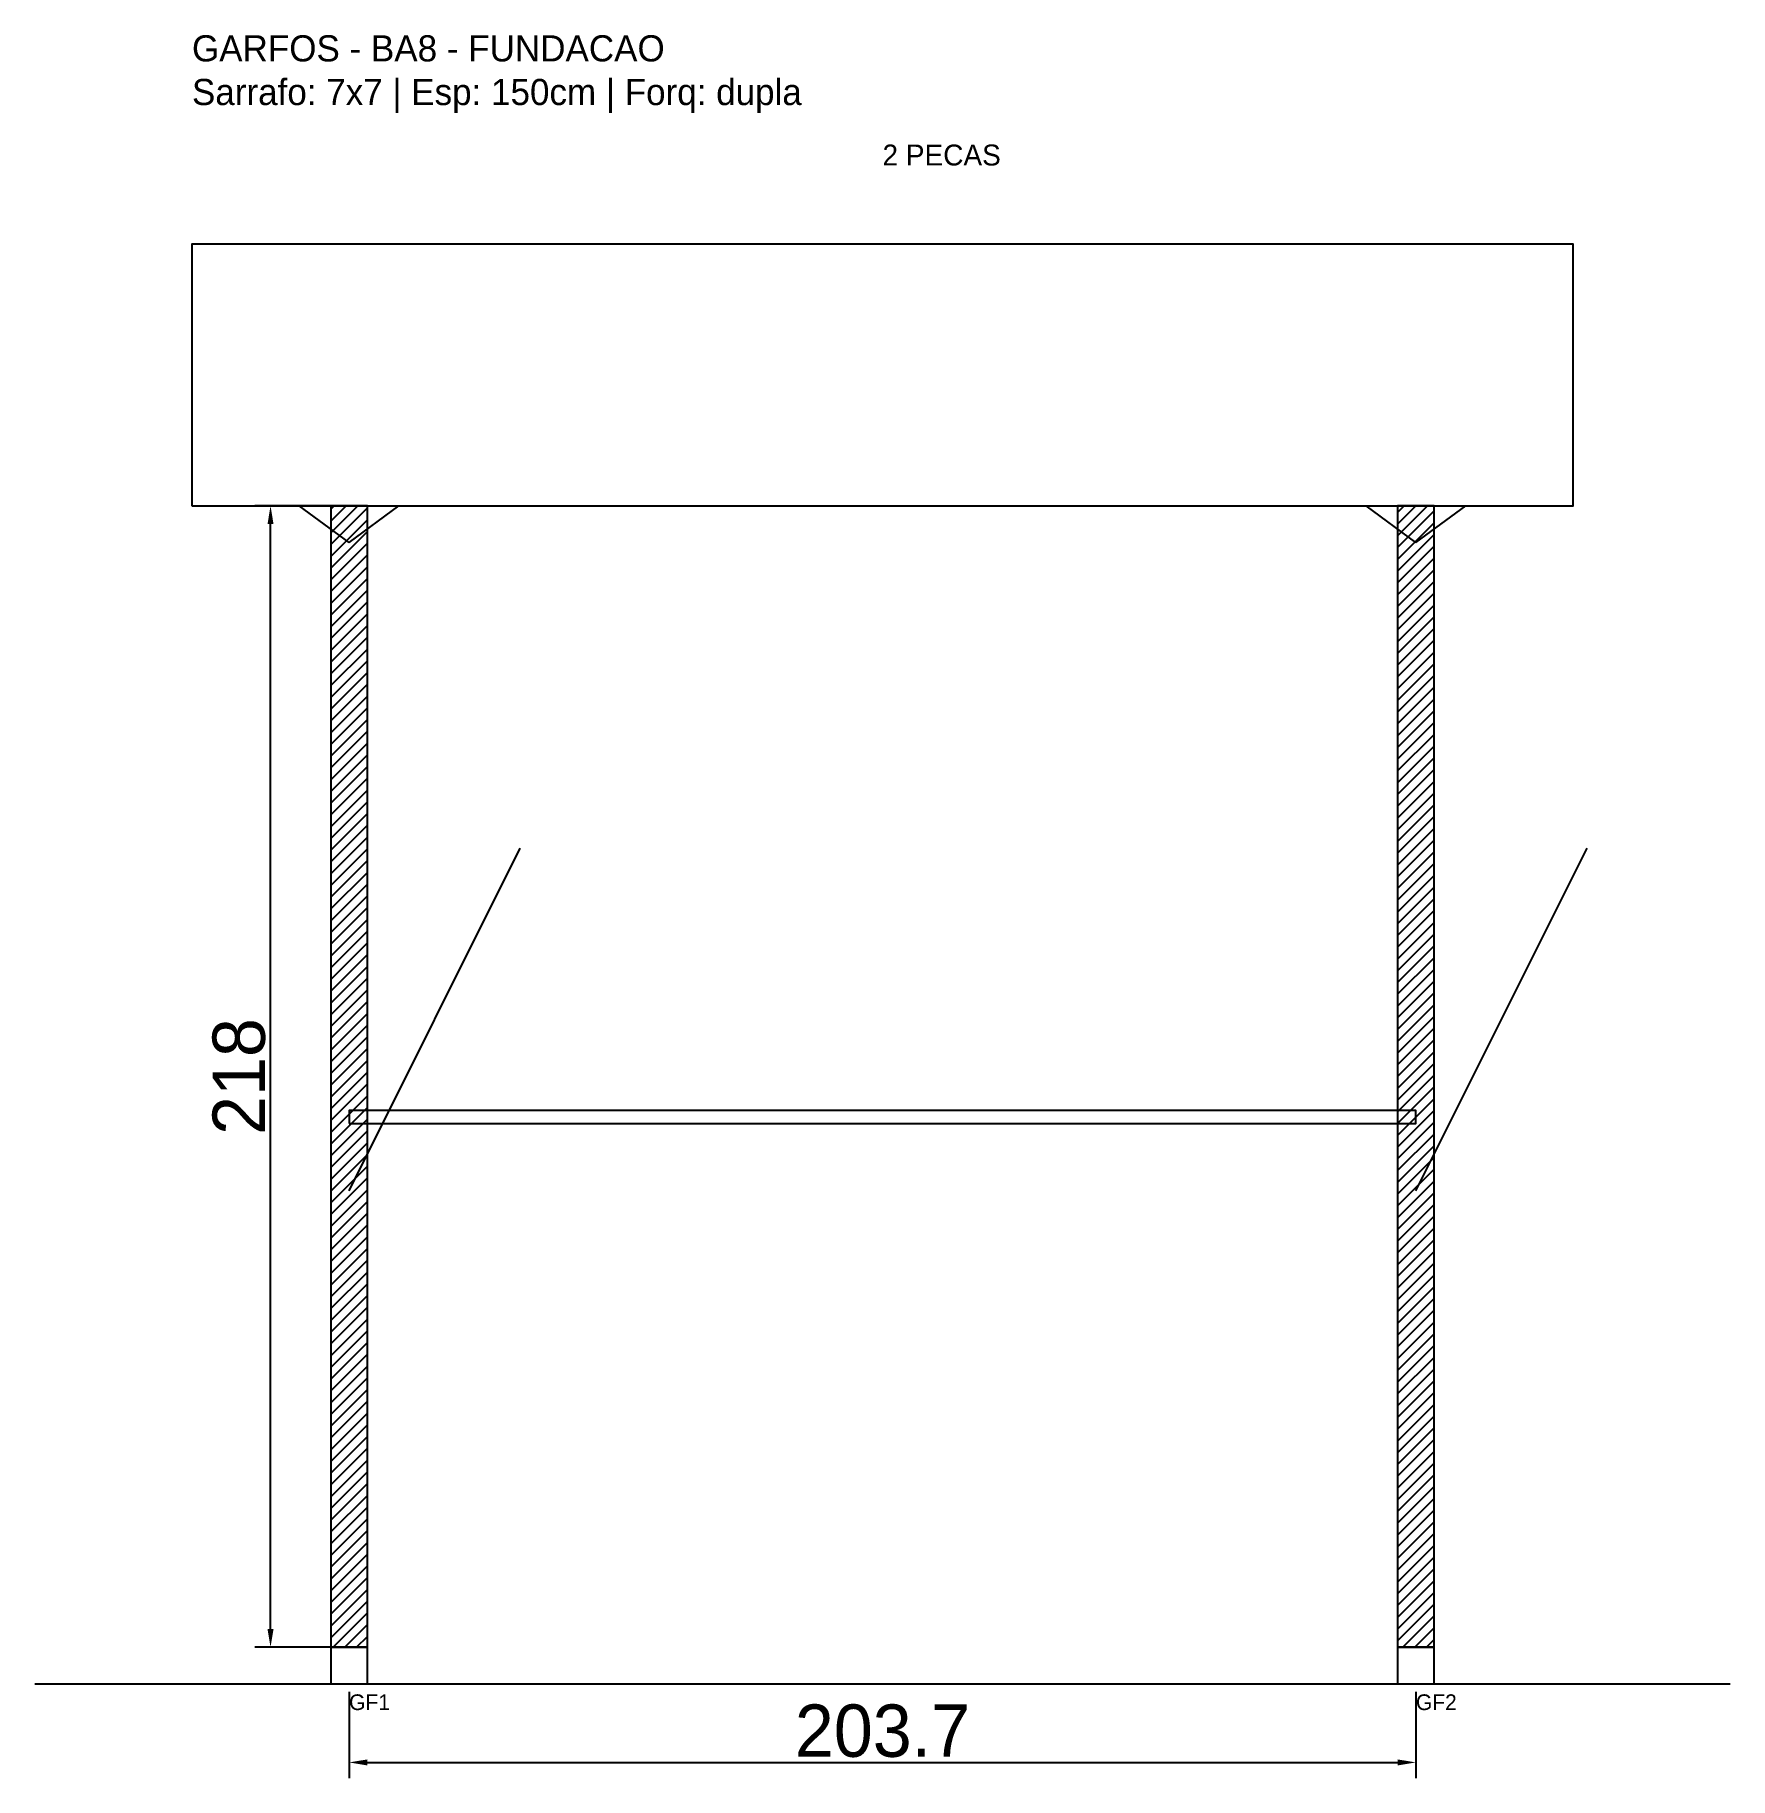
# Model space of a CAD drawing. Header units: metres. Extents: x -30 to 294, y -25 to 308.
import ezdxf

# ---------------------------------------------------------------- set-up
doc = ezdxf.new("R2010")
doc.units = ezdxf.units.M
for name, color, linetype in [('BARRA_ANCORAGEM', 1, 'Continuous'), ('COTA', 241, 'Continuous'), ('GARFOS OK', 3, 'Continuous'), ('NOME DA VIGA', 6, 'Continuous'), ('SARR_7x7', 40, 'Continuous'), ('TIRAS REESCORAMENTO', 252, 'Continuous'), ('VIGAS', 3, 'Continuous')]:
    doc.layers.add(name, color=color, linetype=linetype)
doc.dimstyles.new('EZ DXF', dxfattribs={"dimtxt": 10, "dimasz": 3.5, "dimexe": 3, "dimexo": 1.5, "dimgap": 1, "dimtad": 1, "dimdec": 1, "dimdsep": 46, "dimcen": 2.5, "dimazin": 3, "dimtfac": 1, "dimtmove": 0, "dimatfit": 3})

msp = doc.modelspace()

# ---------------------------------------------------------------- hatches: boundary and pattern name
at = {"layer": 'COTA'}
h = msp.add_hatch(dxfattribs=at)
h.set_pattern_fill('ANSI31', scale=0.5)
h.paths.add_polyline_path([(26.5, 0), (33.5, 0), (33.5, 218), (26.5, 218)])
h = msp.add_hatch(dxfattribs=at)
h.set_pattern_fill('ANSI31', scale=0.5)
h.paths.add_polyline_path([(230.217752, 0), (237.217752, 0), (237.217752, 218), (230.217752, 218)])

# ---------------------------------------------------------------- linework, layer by layer
at = {"layer": 'BARRA_ANCORAGEM'}
for p, q in [((30, 87.2), (62.7, 152.6)), ((233.717752, 87.2), (266.417752, 152.6))]:
    msp.add_line(p, q, dxfattribs=at)
at = {"layer": 'GARFOS OK'}
for p, q in [((30, 211), (20.5, 218)), ((20.5, 218), (39.5, 218)), ((30, 211), (39.5, 218)), ((233.717752, 211), (224.217752, 218)), ((224.217752, 218), (243.217752, 218)), ((233.717752, 211), (243.217752, 218))]:
    msp.add_line(p, q, dxfattribs=at)
at = {"layer": 'GARFOS OK', "linetype": 'CONTINUOUS'}
msp.add_line((-30, -7), (293.717752, -7), dxfattribs=at)
at = {"layer": 'GARFOS OK'}
for points in [[(26.5, 0), (33.5, 0), (33.5, 218), (26.5, 218), (26.5, 0)], [(230.217752, 0), (237.217752, 0), (237.217752, 218), (230.217752, 218), (230.217752, 0)]]:
    msp.add_lwpolyline(points, dxfattribs=at)
at = {"layer": 'SARR_7x7'}
for points in [[(26.5, -7), (33.5, -7), (33.5, 0), (26.5, 0), (26.5, -7)], [(230.217752, -7), (237.217752, -7), (237.217752, 0), (230.217752, 0), (230.217752, -7)]]:
    msp.add_lwpolyline(points, dxfattribs=at)
at = {"layer": 'TIRAS REESCORAMENTO'}
msp.add_lwpolyline([(30, 100), (233.717752, 100), (233.717752, 102.5), (30, 102.5), (30, 100)], dxfattribs=at)
at = {"layer": 'VIGAS'}
msp.add_lwpolyline([(0, 218), (263.717752, 218), (263.717752, 268), (0, 268), (0, 218)], dxfattribs=at)

# ---------------------------------------------------------------- texts
at = {"layer": 'NOME DA VIGA'}
for s, height, p in [('2 PECAS', 4, (131.858876, 283)), ('GF1', 3, (30, -12)), ('GF2', 3, (233.717752, -12))]:
    msp.add_text(s, height=height, dxfattribs=at).set_placement(p)
at = {"layer": 'NOME DA VIGA', "insert": (0, 293), "char_height": 5, "attachment_point": 7}
msp.add_mtext('GARFOS - BA8 - FUNDACAO\\PSarrafo: 7x7 | Esp: 150cm | Forq: dupla', dxfattribs=at)

# ---------------------------------------------------------------- dimensions: what is measured, and where the dimension line sits
at = {"layer": 'COTA'}
msp.add_linear_dim(base=(15, 0), p1=(30, 0), p2=(30, 218), angle=90, dimstyle='EZ DXF', dxfattribs=at).render()
msp.add_linear_dim(base=(30, -22), p1=(30, -7), p2=(233.717752, -7), dimstyle='EZ DXF', dxfattribs=at).render()

doc.saveas('drawing.dxf')
